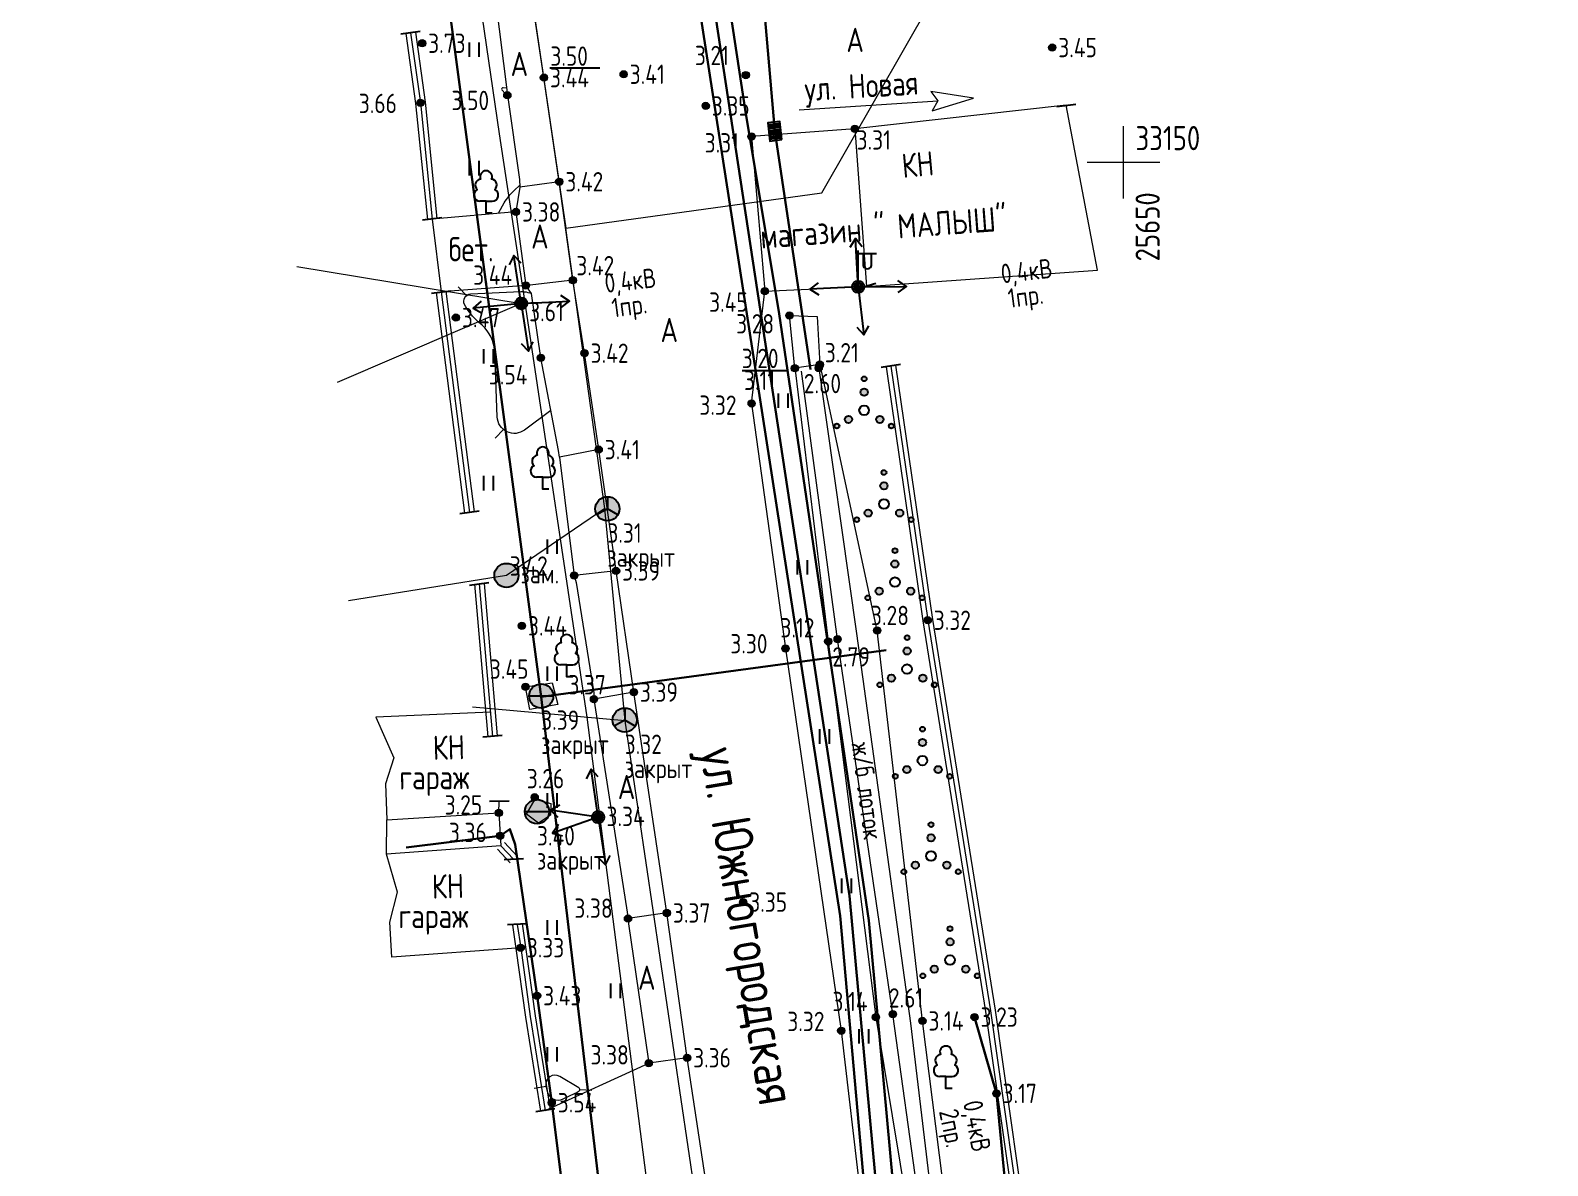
# Model space of a CAD drawing. Header units: metres. Extents: x 24337 to 25822, y 26642 to 34102.
# Drawn here: x 25604.8 to 25667.5, y 33108.5 to 33155.5 of the extents above; entities that cross this region are included whole.
import ezdxf

# ---------------------------------------------------------------- set-up
doc = ezdxf.new("R2010")
doc.units = ezdxf.units.M
doc.linetypes.add('g5_01_5x1_5', pattern=[3, 1.5, -1.5])
doc.linetypes.add('g5_02x1', pattern=[3, 2, -1])
for name, color, linetype in [('02_Сетка', 7, 'Continuous'), ('03_Здания и строения', 7, 'Continuous'), ('06_Инженерно-технические сооружения', 7, 'Continuous'), ('07_Объекты электропередачи', 7, 'Continuous'), ('10_Границы покрытий и угодий', 7, 'Continuous'), ('13_Растительность', 7, 'Continuous'), ('14_Ограждения', 7, 'Continuous'), ('17_Топонимика', 7, 'Continuous'), ('18_Зарамочное оформление', 7, 'Continuous'), ('19_Горизонтали', 7, 'Continuous'), ('30_Канализация', 7, 'Continuous'), ('30_Ливневка', 7, 'Continuous'), ('31_Водопровод', 7, 'Continuous'), ('33_Газопровод', 7, 'Continuous'), ('35_Телефон', 7, 'Continuous'), ('44_Крышки колодцев', 7, 'Continuous'), ('45_Номера колодцев', 7, 'Continuous'), ('61_Отметки высоты поверхности', 7, 'Continuous')]:
    doc.layers.add(name, color=color, linetype=linetype)
doc.styles.add('LIKE11', font='bm431.shx')
doc.styles.add('Line_GUGK', font='', dxfattribs={"height": 1})
doc.styles.get("Standard").update_dxf_attribs({"font": 'GOST_0.TTF', "height": 2})
doc.styles.get('Line_GUGK').set_extended_font_data('Bm431', italic=True)
doc.linetypes.add('g5_121_g', pattern='A,8,-0.6,["Г",Line_GUGK,S=2,R=0,X=0,Y=-1],-2.3,24', length=34.9)
doc.linetypes.add('g5_121_kl', pattern='A,8,-0.6,["Кл",Line_GUGK,S=2,R=0,X=0,Y=-1],-4.4,24', length=37)
doc.linetypes.add('g5_122_k', pattern='A,2,-2,3,-0.6,["К",Line_GUGK,S=2,R=0,X=0,Y=-1],-3,3,-2,8,-2,8,-2,6', length=41.6)
doc.linetypes.add('g5_122_kn', pattern='A,2,-2,3,-0.6,["Кн",Line_GUGK,S=2,R=0,X=0,Y=-1],-5,3,-2,8,-2,8,-2,6', length=43.6)
doc.linetypes.add('g5_122_v', pattern='A,2,-2,3,-0.6,["В",Line_GUGK,S=2,R=0,X=0,Y=-1],-2.8,3,-2,8,-2,8,-2,6', length=41.4)
doc.linetypes.add('g5_133_t', pattern='A,4,[27,GUGK_2005.shx,S=0.8,R=0,X=0,Y=0],4,-2', length=10)
doc.linetypes.add('g5_472', pattern='A,0,-8,[25,GUGK_2005.shx,S=0.8,R=0,X=0,Y=-0.4],0', length=8)

# ---------------------------------------------------------------- blocks, each defined once
blk = doc.blocks.new('g5_329_6')
at = {"color": 0, "linetype": 'ByBlock', "lineweight": 15}
blk.add_line((0, 0), (1, 0), dxfattribs=at)
blk = doc.blocks.new('g5_401')
at = {"color": 0, "flags": 128}
for points in [[(-0.4, 0), (-0.4, 1.2)], [(0.4, 0), (0.4, 1.2)]]:
    blk.add_lwpolyline(points, dxfattribs=at)
blk = doc.blocks.new('g5_330')
at = {"linetype": 'ByBlock'}
blk.add_hatch(color=0, dxfattribs=at).paths.add_polyline_path([(-0.3, 0, 1), (0.3, 0, 1)])
at = {"color": 0, "linetype": 'ByBlock', "lineweight": -2}
blk.add_circle((0, 0), 0.3, dxfattribs=at)
at = {"color": 0, "linetype": 'ByBlock', "lineweight": 15, "flags": 12}
for tag, p in [('number', (-7.62, -0.8)), ('z', (0.5, -0.8))]:
    blk.add_attdef(tag, p, '', height=1.6, dxfattribs=at)
blk = doc.blocks.new('g5_128a')
h = blk.add_hatch(color=255)
h.paths.add_polyline_path([(-0.325, 0.425), (-0.675, 0.425), (-0.675, -0.425), (-0.325, -0.425)])
h.paths.add_polyline_path([(0.175, 0.425), (-0.175, 0.425), (-0.175, -0.425), (0.175, -0.425)])
h.paths.add_polyline_path([(0.675, 0.425), (0.325, 0.425), (0.325, -0.425), (0.675, -0.425)])
at = {"color": 0, "flags": 128}
blk.add_lwpolyline([(-0.75, -0.5), (0.75, -0.5), (0.75, 0.5), (-0.75, 0.5)], close=True, dxfattribs=at)
for points in [[(-0.25, -0.5), (-0.25, 0.5)], [(0.25, -0.5), (0.25, 0.5)]]:
    blk.add_lwpolyline(points, dxfattribs=at)
blk = doc.blocks.new('g5_475_5')
at = {"color": 0, "flags": 128}
blk.add_lwpolyline([(0, -0.8), (0, 0.8)], dxfattribs=at)
blk = doc.blocks.new('g5_388_1')
at = {"color": 0, "flags": 128}
blk.add_lwpolyline([(0, 0.99), (0.51, 0.99, 0.798042), (0.73, 1.95, 0.636328), (0.46, 2.81, 0.533064), (0, 3.5, 0.533064), (-0.46, 2.81, 0.636328), (-0.73, 1.95, 0.798042), (-0.51, 0.99)], format="xyb", dxfattribs=at)
for points in [[(0, 0.99), (-0.51, 0.99)], [(0.5, 0), (0, 0), (0, 0.99)]]:
    blk.add_lwpolyline(points, dxfattribs=at)
at = {"style": 'LIKE11', "flags": 8}
for tag, p in [('Описание', (-14.19, 0.84)), ('Метрические данные', (1.49, 0.46))]:
    blk.add_attdef(tag, p, '', height=2, dxfattribs=at)
blk = doc.blocks.new('g5_395_2')
h = blk.add_hatch(color=0)
h.paths.add_polyline_path([(-1.6, -0.75, 1), (-1, -0.75, 1)])
h.paths.add_polyline_path([(-2.05, -1.3, 1), (-2.45, -1.3, 1)])
h.paths.add_polyline_path([(1.6, -0.75, 1), (1, -0.75, 1)])
h.paths.add_polyline_path([(2.05, -1.3, 1), (2.45, -1.3, 1)])
h.paths.add_polyline_path([(0.3, 1.5, 1), (-0.3, 1.5, 1)])
h.paths.add_polyline_path([(0.2, 2.6, 1), (-0.2, 2.6, 1)])
at = {"color": 0}
for centre, radius in [((0, 2.6), 0.2), ((0, 1.5), 0.3), ((0, 0), 0.4), ((-2.25, -1.3), 0.2), ((-1.3, -0.75), 0.3), ((1.3, -0.75), 0.3), ((2.25, -1.3), 0.2)]:
    blk.add_circle(centre, radius, dxfattribs=at)
blk = doc.blocks.new('g5_115_1')
at = {"color": 0, "flags": 128}
for points in [[(0, 0), (4, 0)], [(3.29, -0.5), (4, 0), (3.29, 0.5)]]:
    blk.add_lwpolyline(points, dxfattribs=at)
blk = doc.blocks.new('g5_106_1a')
h = blk.add_hatch(color=255)
edge = h.paths.add_edge_path()
edge.add_arc((0, 0), 0.425, 0, 360)
at = {"color": 0}
blk.add_circle((0, 0), 0.5, dxfattribs=at)
at = {"style": 'LIKE11', "flags": 8}
for tag, p in [('Отметка', (1, 0)), ('Высота опоры', (-7.75, -2.8))]:
    blk.add_attdef(tag, p, '', height=1.6, dxfattribs=at)
blk = doc.blocks.new('g5_117sv')
h = blk.add_hatch(color=255)
h.paths.add_polyline_path([(-0.08, 0.92, 0.390634), (-0.93, 0, 0.11106), (-0.84, -0.4), (-0.08, 0.04)])
h.paths.add_polyline_path([(0.07, 0.04), (0.84, -0.4, 0.11106), (0.92, 0, 0.390634), (0.07, 0.92)])
h.paths.add_polyline_path([(-0.76, -0.53, 0.524447), (0.76, -0.53), (0, -0.09)])
at = {"color": 0, "flags": 128}
for points in [[(0, 1), (0, 0)], [(0, 0), (-0.87, -0.5)], [(0.87, -0.5), (0, 0)]]:
    blk.add_lwpolyline(points, dxfattribs=at)
at = {"color": 0}
blk.add_circle((0, 0), 1, dxfattribs=at)
at = {"style": 'LIKE11', "flags": 8}
for tag, p in [('Номер', (0, 1.7)), ('Отметка кольца люка', (0, -2.8)), ('Отметка земли (возле него)', (0, -4.8)), ('Верх прокладки', (0, -6.8)), ('Низ прокладки', (0, -8.8))]:
    blk.add_attdef(tag, p, '', height=1.6, dxfattribs=at)
blk = doc.blocks.new('g5_117v')
h = blk.add_hatch(color=255)
h.paths.add_polyline_path([(-0.92, 0.07), (0.92, 0.07, 0.921954)])
h.paths.add_polyline_path([(0.92, -0.07), (-0.92, -0.07, 0.921954)])
at = {"color": 0}
blk.add_line((-1, 0), (1, 0), dxfattribs=at)
blk.add_circle((0, 0), 1, dxfattribs=at)
at = {"style": 'LIKE11', "flags": 8}
blk.add_attdef('Номер', (0, 1.7), '', height=1.6, dxfattribs=at)
at = {"layer": '45_Номера колодцев', "style": 'LIKE11', "flags": 8}
for tag, p in [('Отметка кольца люка', (0, -2.8)), ('Отметка земли (возле него)', (0, -4.8)), ('Верх прокладки', (0, -6.8)), ('Низ прокладки', (0, -8.8))]:
    blk.add_attdef(tag, p, '', height=1.6, dxfattribs=at)
blk = doc.blocks.new('g5_110_1c')
h = blk.add_hatch(color=255)
edge = h.paths.add_edge_path()
edge.add_arc((0, 0), 0.425, 0, 360)
edge = h.paths.add_edge_path(flags=16)
edge.add_arc((0, 0), 0.195, 0, 360)
h = blk.add_hatch(color=0)
edge = h.paths.add_edge_path()
edge.add_arc((0, 0), 0.12, 0, 360)
at = {"color": 0}
for p, q in [((0, 0.5), (0, 3)), ((0, 2.75), (1.5, 2.75))]:
    blk.add_line(p, q, dxfattribs=at)
at = {"color": 0, "flags": 128}
blk.add_lwpolyline([(0.4, 2.75), (0.4, 1.86, 1.040016), (1.1, 1.86), (1.1, 2.75)], format="xyb", dxfattribs=at)
at = {"color": 0}
for radius in [0.5, 0.12]:
    blk.add_circle((0, 0), radius, dxfattribs=at)
blk = doc.blocks.new('g5_118')
h = blk.add_hatch(color=255)
edge = h.paths.add_edge_path()
edge.add_arc((0, 0), 0.925, 0, 360)
at = {"color": 0}
blk.add_circle((0, 0), 1, dxfattribs=at)
at = {"style": 'LIKE11', "flags": 8}
for tag, p, height in [('Номер', (0, 1.7), 1.6), ('Текст', (1.17, -0.66), 2), ('Отметка кольца люка', (0, -2.8), 1.6), ('Отметка земли (возле него)', (0, -4.8), 1.6), ('Верх прокладки', (0, -6.8), 1.6), ('Низ прокладки', (0, -8.8), 1.6)]:
    blk.add_attdef(tag, p, '', height=height, dxfattribs=at)
blk = doc.blocks.new('g5_012')
at = {"color": 92, "linetype": 'ByBlock', "lineweight": -2}
for p, q in [((0, -3), (0, 3)), ((-3, 0), (3, 0))]:
    blk.add_line(p, q, dxfattribs=at)

msp = doc.modelspace()

# ---------------------------------------------------------------- linework, layer by layer
at = {"layer": '03_Здания и строения', "color": 7, "linetype": 'Continuous', "lineweight": 20, "ltscale": 0.5, "flags": 128}
for points in [[(25638.888, 33151.385), (25634.613, 33151.068), (25635.169, 33144.673), (25639.372, 33144.864), (25648.932, 33145.542), (25647.636, 33152.36), (25638.888, 33151.385)], [(25638.888, 33151.385), (25639.372, 33144.864)], [(25624.166, 33123.086), (25624.253, 33121.723), (25619.519, 33121.378), (25619.528, 33122.807), (25624.166, 33123.086)], [(25624.166, 33123.086), (25624.186, 33123.575)]]:
    msp.add_lwpolyline(points, dxfattribs=at)
at = {"layer": '03_Здания и строения', "color": 7, "linetype": 'Continuous', "lineweight": 20, "flags": 128}
for points in [[(25623.816, 33127.259), (25619.081, 33127.044)], [(25619.081, 33127.044), (25619.826, 33125.365), (25619.48, 33124.284), (25619.528, 33122.807)], [(25625.07, 33117.512), (25619.746, 33117.124), (25619.656, 33118.562), (25619.975, 33119.813), (25619.519, 33121.378)]]:
    msp.add_lwpolyline(points, dxfattribs=at)
at = {"layer": '06_Инженерно-технические сооружения', "color": 7, "linetype": 'Continuous', "lineweight": 20, "ltscale": 500, "flags": 128}
for points in [[(25636.182, 33143.664), (25637.335, 33143.626), (25637.444, 33141.632), (25636.406, 33141.479), (25636.182, 33143.664)], [(25636.418, 33141.399), (25637.79, 33130.182), (25639.761, 33114.641), (25641.434, 33104.478)], [(25642.948, 33104.569), (25641.685, 33114.484), (25639.816, 33130.635), (25637.463, 33141.572)], [(25625.268, 33128.306), (25626.368, 33128.474), (25626.601, 33127.566), (25625.449, 33127.361), (25625.268, 33128.306)], [(25625.662, 33123.661), (25626.315, 33123.479), (25626.301, 33123.001), (25625.808, 33122.667), (25625.312, 33123.042), (25625.662, 33123.661)]]:
    msp.add_lwpolyline(points, dxfattribs=at)
at = {"layer": '06_Инженерно-технические сооружения', "color": 92, "linetype": 'g5_02x1', "lineweight": 20, "ltscale": 500, "flags": 128}
for points in [[(25641.854, 33104.786), (25640.459, 33114.762), (25638.178, 33130.274), (25636.69, 33141.365)], [(25637.394, 33141.49), (25638.956, 33130.508), (25641.189, 33114.387), (25642.346, 33104.818)]]:
    msp.add_lwpolyline(points, dxfattribs=at)
at = {"layer": '10_Границы покрытий и угодий', "color": 7, "linetype": 'g5_01_5x1_5', "lineweight": 20, "ltscale": 500, "flags": 128}
for points in [[(25623.839, 33158.223), (25623.896, 33157.812), (25624.517, 33152.772), (25625.021, 33149.29), (25625.035, 33148.97)], [(25625.035, 33148.97), (25624.875, 33147.947)], [(25627.228, 33145.119), (25626.666, 33149.196)], [(25624.875, 33147.947), (25621.409, 33147.654)], [(25621.409, 33147.654), (25621.778, 33144.64)], [(25624.875, 33147.947), (25625.282, 33144.902)], [(25627.228, 33145.119), (25625.569, 33144.925), (25625.282, 33144.902)], [(25628.296, 33138.116), (25627.712, 33142.103), (25627.228, 33145.119)], [(25625.282, 33144.902), (25621.778, 33144.64)], [(25626.673, 33137.808), (25626.629, 33138.075), (25625.906, 33141.91), (25625.514, 33144.577), (25625.282, 33144.902)], [(25634.622, 33140.026), (25635.169, 33144.673)], [(25634.622, 33140.026), (25636.024, 33129.888), (25638.328, 33114.079), (25641.017, 33090.937)], [(25628.296, 33138.116), (25626.673, 33137.808)], [(25629.014, 33133.097), (25628.296, 33138.116)], [(25626.673, 33137.808), (25627.28, 33132.909)], [(25627.28, 33132.909), (25627.363, 33132.624), (25628.093, 33128.053), (25628.101, 33127.795)], [(25631.116, 33118.948), (25629.749, 33128.085)], [(25628.101, 33127.795), (25629.508, 33118.715)], [(25631.116, 33118.948), (25629.508, 33118.715)], [(25629.508, 33118.715), (25629.528, 33118.5), (25630.336, 33112.922), (25630.364, 33112.738)], [(25631.951, 33112.959), (25630.364, 33112.738)], [(25632.868, 33106.916), (25631.951, 33112.959)], [(25626.084, 33110.782), (25630.364, 33112.738)]]:
    msp.add_lwpolyline(points, dxfattribs=at)
at = {"layer": '10_Границы покрытий и угодий', "color": 7, "linetype": 'Continuous', "lineweight": 20, "ltscale": 500, "flags": 128}
for points in [[(25626.666, 33149.196), (25626.031, 33153.501), (25625.305, 33158.312)], [(25626.666, 33149.196), (25625.035, 33148.97)], [(25629.014, 33133.097), (25627.28, 33132.909)], [(25629.749, 33128.085), (25629.014, 33133.097)], [(25629.749, 33128.085), (25628.101, 33127.795)], [(25631.951, 33112.959), (25631.116, 33118.948)]]:
    msp.add_lwpolyline(points, dxfattribs=at)
at = {"layer": '14_Ограждения', "color": 7, "linetype": 'Continuous', "lineweight": 20, "ltscale": 0.5, "flags": 128}
for points in [[(25620.317, 33155.323), (25620.722, 33152.438), (25621.21, 33147.634)], [(25620.713, 33155.379), (25621.12, 33152.486), (25621.608, 33147.674)], [(25621.58, 33144.615), (25622.751, 33135.493)], [(25621.976, 33144.665), (25623.147, 33135.543)], [(25640.182, 33141.544), (25641.707, 33131.027), (25644.3, 33114.87), (25645.832, 33104.085)], [(25640.578, 33141.602), (25642.102, 33131.087), (25644.696, 33114.93), (25646.228, 33104.141)], [(25623.154, 33132.545), (25623.704, 33126.238)], [(25623.552, 33132.579), (25624.103, 33126.273)], [(25624.399, 33121.86), (25624.928, 33121.3)], [(25624.108, 33121.586), (25624.638, 33121.026)], [(25624.728, 33118.446), (25624.872, 33117.483), (25625.269, 33114.64), (25625.886, 33110.751)], [(25625.124, 33118.506), (25625.268, 33117.54), (25625.665, 33114.7), (25626.282, 33110.813)]]:
    msp.add_lwpolyline(points, dxfattribs=at)
at = {"layer": '14_Ограждения', "color": 7, "linetype": 'g5_472', "lineweight": 20, "ltscale": 0.5, "flags": 128}
for points in [[(25620.515, 33155.351), (25620.921, 33152.462), (25621.409, 33147.654)], [(25621.778, 33144.64), (25622.949, 33135.518)], [(25640.38, 33141.573), (25641.904, 33131.057), (25644.498, 33114.9), (25646.03, 33104.113)], [(25623.353, 33132.562), (25623.903, 33126.255)], [(25624.253, 33121.723), (25624.783, 33121.163)], [(25624.926, 33118.476), (25625.07, 33117.512), (25625.467, 33114.67), (25626.084, 33110.782)]]:
    msp.add_lwpolyline(points, dxfattribs=at)
at = {"layer": '18_Зарамочное оформление', "color": 7, "linetype": 'Continuous', "lineweight": 20, "ltscale": 0.5, "flags": 128}
msp.add_lwpolyline([(25636.594, 33152.169), (25642.324, 33152.549), (25642.092, 33152.126), (25643.795, 33152.656), (25642.034, 33152.935), (25642.324, 33152.549)], dxfattribs=at)
at = {"layer": '19_Горизонтали', "color": 32, "linetype": 'Continuous', "lineweight": 20, "ltscale": 0.5, "elevation": 3.5, "flags": 128}
for points in [[(25624.481, 33153.062), (25624.343, 33153.082, 0.688348), (25624.294, 33152.994), (25624.423, 33152.841, -0.322646), (25624.427, 33152.79), (25624.427, 33152.79, 0.349855), (25624.433, 33152.741), (25624.536, 33152.639)], [(25624.159, 33147.919), (25624.391, 33148.318, -0.071679), (25624.793, 33148.828), (25625.031, 33149.054)], [(25626.316, 33139.735), (25625.233, 33138.925, -0.604455), (25624.098, 33139.466), (25623.995, 33142.164, 0.205972), (25623.471, 33143.264), (25623.326, 33143.391, -0.090085), (25622.75, 33144.117), (25622.75, 33144.117, -0.551458), (25622.998, 33144.554), (25625.07, 33144.651, -0.074647), (25625.365, 33144.62), (25625.51, 33144.583), (25625.51, 33144.583)]]:
    msp.add_lwpolyline(points, format="xyb", dxfattribs=at)
msp.add_lwpolyline([(25627.488, 33111.595, 0.52672), (25627.481, 33111.71), (25626.685, 33112.187, 0.640286), (25626.115, 33111.797), (25626.146, 33111.614, 0.497576), (25626.83, 33111.258), (25627.316, 33111.489, 0.054834), (25627.488, 33111.595)], format="xyb", close=True, dxfattribs=at)
at = {"layer": '30_Канализация', "color": 22, "linetype": 'g5_122_kn', "lineweight": 30, "ltscale": 500, "flags": 128}
for points in [[(25618.479, 33250), (25619.275, 33243.832), (25625.923, 33198.621), (25638.286, 33118.836), (25640.428, 33094.629), (25648.28, 33029.318), (25653.356, 33000), (25653.685, 32998.097), (25654.95, 32989.254), (25662.589, 32972.81), (25670.006, 32933.033), (25672.687, 32915.129)], [(25619.436, 33250), (25623.645, 33219.456), (25625.761, 33204.433), (25638.675, 33119.656), (25640.936, 33095.043), (25648.725, 33029.478), (25654.14, 33000), (25654.49, 32998.097), (25655.743, 32989.471), (25663.334, 32973.095), (25666.713, 32955.008), (25668.957, 32942.994), (25669.329, 32941.006), (25670.066, 32937.059), (25670.639, 32933.99), (25671.261, 32930.045), (25671.906, 32925.743), (25672.649, 32920.784), (25673.26, 32916.703), (25673.48, 32915.238)]]:
    msp.add_lwpolyline(points, dxfattribs=at)
at = {"layer": '30_Канализация', "color": 12, "linetype": 'g5_122_k', "lineweight": 30, "ltscale": 500, "flags": 128}
msp.add_lwpolyline([(25621.695, 33234.582), (25627.04, 33200.571), (25629.546, 33183.742), (25632.475, 33164.532), (25634.358, 33152.184), (25635.755, 33143.736), (25639.475, 33118.633), (25641.604, 33095.362), (25643.358, 33080.727), (25646.036, 33058.388), (25649.451, 33029.896), (25649.768, 33027.012)], dxfattribs=at)
at = {"layer": '30_Ливневка', "color": 42, "linetype": 'g5_121_kl', "lineweight": 30, "ltscale": 500, "flags": 128}
msp.add_lwpolyline([(25632.575, 33185.937), (25635.576, 33151.282), (25637.061, 33141.431)], dxfattribs=at)
at = {"layer": '31_Водопровод', "color": 94, "linetype": 'g5_122_v', "lineweight": 30, "ltscale": 500, "flags": 128}
for points in [[(25616.327, 33199.96), (25618.482, 33183.7), (25620.699, 33166.972), (25625.923, 33127.887), (25640.189, 33129.818)], [(25625.923, 33127.887), (25630.453, 33089.673), (25634.662, 33062.828), (25636.152, 33048.151), (25638.162, 33027.327), (25640.232, 33016.125), (25666.577, 33019.457)]]:
    msp.add_lwpolyline(points, dxfattribs=at)
at = {"layer": '31_Водопровод', "color": 94, "linetype": 'Continuous', "lineweight": 20, "ltscale": 500, "flags": 128}
for points in [[(25625.268, 33128.306), (25626.368, 33128.474), (25626.601, 33127.566), (25625.449, 33127.361), (25625.268, 33128.306)], [(25625.662, 33123.661), (25626.315, 33123.479), (25626.301, 33123.001), (25625.808, 33122.667), (25625.312, 33123.042), (25625.662, 33123.661)]]:
    msp.add_lwpolyline(points, dxfattribs=at)
at = {"layer": '33_Газопровод', "color": 132, "linetype": 'g5_121_g', "lineweight": 30, "ltscale": 500, "flags": 128}
for points in [[(25620.326, 33121.652), (25624.221, 33122.144), (25624.622, 33122.417), (25624.844, 33121.785), (25625.746, 33115.527), (25626.351, 33111.101), (25627.03, 33105.673), (25627.858, 33099.669), (25628.499, 33094.696), (25628.952, 33091.563), (25630.211, 33085.665), (25630.879, 33079.781), (25631.001, 33076.835), (25629.986, 33076.616), (25632.264, 33067.705), (25632.848, 33061.922), (25633.79, 33055.355), (25634.536, 33049.069), (25635.325, 33043.452), (25636.219, 33037.172), (25636.703, 33032.246), (25637.079, 33031.727), (25637.667, 33027.481), (25638.636, 33023.103), (25639.081, 33018.363), (25640.088, 33012.176), (25640.422, 33007.757), (25640.263, 33005.127)], [(25643.842, 33114.642), (25644.75, 33111.483), (25646.008, 33098.473), (25646.727, 33093.521), (25648.022, 33084.561), (25650.846, 33067.166), (25651.726, 33059.754), (25652.526, 33054.334)]]:
    msp.add_lwpolyline(points, dxfattribs=at)
at = {"layer": '35_Телефон', "color": 6, "linetype": 'g5_133_t', "lineweight": 20, "ltscale": 500, "flags": 128}
for points in [[(25602.106, 33218.026), (25610.235, 33206.101), (25620.319, 33192.067), (25626.932, 33147.282), (25637.52, 33148.736), (25643.188, 33158.657)], [(25613.553, 33206.134), (25618.038, 33193.192), (25624.18, 33151.179), (25625.226, 33144.28), (25627.81, 33127.044), (25631.197, 33100.705), (25634.84, 33072.255), (25637.441, 33053.992), (25640.223, 33031.545), (25640.757, 33027.285), (25654.173, 33035.09), (25655.111, 33038.119)], [(25637.1, 33072.581), (25632.866, 33103.4), (25629.392, 33126.901), (25628.556, 33135.682), (25626.932, 33147.282)], [(25615.804, 33145.686), (25625.094, 33144.164), (25617.482, 33140.897)], [(25628.556, 33135.682), (25624.48, 33132.911), (25617.951, 33131.861)], [(25629.392, 33126.901), (25623.08, 33127.457)]]:
    msp.add_lwpolyline(points, dxfattribs=at)
at = {"layer": '61_Отметки высоты поверхности', "flags": 128}
for points in [[(25626.274, 33153.908), (25628.349, 33153.908)], [(25634.228, 33141.393), (25636.128, 33141.389)]]:
    msp.add_lwpolyline(points, dxfattribs=at)

# ---------------------------------------------------------------- block references
at = {"layer": '02_Сетка', "color": 92, "linetype": 'Continuous', "lineweight": 15, "ltscale": 0.5, "xscale": 0.5, "yscale": 0.5}
msp.add_blockref('g5_012', (25650, 33150), dxfattribs=at)
at = {"layer": '06_Инженерно-технические сооружения', "color": 7, "linetype": 'Continuous', "lineweight": 20, "xscale": 0.5, "yscale": 0.5, "zscale": 0.5, "rotation": 96.63024471672796}
msp.add_blockref('g5_128a', (25635.576, 33151.282, 3.336), dxfattribs=at)
at = {"layer": '07_Объекты электропередачи', "color": 7, "linetype": 'Continuous', "lineweight": 20}
for p, xscale, yscale, zscale, rotation in [((25639.03, 33144.848, 3.197), 0.4999999999999999, 0.4999999999999999, 0.4999999999999999, 93.22574375512428), ((25625.094, 33144.164, 3.613), 0.4999999999999999, 0.4999999999999999, 0.4999999999999999, 98.75239815222925), ((25639.03, 33144.848, 3.197), 0.5, 0.5, 0.5, 182.8118299657105), ((25639.03, 33144.848, 3.197), 0.5, 0.5, 0.5, 0.3441363866080215), ((25625.094, 33144.164, 3.613), 0.5, 0.5, 0.5, 185.4979111398447), ((25625.094, 33144.164, 3.613), 0.5, 0.5, 0.5, 2.811834561707689), ((25639.03, 33144.848, 3.197), 0.5, 0.5, 0.5, 276.4810579036437), ((25625.094, 33144.164, 3.613), 0.5, 0.5, 0.5, 278.5105803136213), ((25628.274, 33122.913, 3.345), 0.4999999999999999, 0.4999999999999999, 0.4999999999999999, 98.51059579523249), ((25628.274, 33122.913, 3.345), 0.5, 0.5, 0.5, 171.5672212332268), ((25628.274, 33122.913, 3.345), 0.5, 0.5, 0.5, 199.2267416357321), ((25628.274, 33122.913, 3.345), 0.4999999999999999, 0.4999999999999999, 0.4999999999999999, 278.5663146572486)]:
    msp.add_blockref('g5_115_1', p, dxfattribs=dict(at, xscale=xscale, yscale=yscale, zscale=zscale, rotation=rotation))
at = {"layer": '07_Объекты электропередачи', "color": 7, "linetype": 'Continuous', "lineweight": 20, "xscale": 0.5, "yscale": 0.5, "zscale": 0.5}
for name, p in [('g5_110_1c', (25639.03, 33144.848, 3.197)), ('g5_106_1a', (25625.094, 33144.164, 3.613)), ('g5_106_1a', (25628.274, 33122.913, 3.345))]:
    msp.add_blockref(name, p, dxfattribs=at)
at = {"layer": '13_Растительность', "color": 92, "linetype": 'Continuous', "lineweight": 20, "ltscale": 0.5, "xscale": 0.5, "yscale": 0.5}
for p in [(25623.15, 33154.36), (25623.15, 33149.46), (25623.75, 33141.675), (25623.75, 33136.425), (25626.375, 33133.8), (25626.375, 33128.55), (25626.375, 33123.3), (25626.375, 33118.05), (25629, 33115.425), (25626.375, 33112.8)]:
    msp.add_blockref('g5_401', p, dxfattribs=at)
at = {"layer": '13_Растительность', "color": 92, "linetype": 'Continuous', "lineweight": 20, "xscale": 0.5, "yscale": 0.5, "zscale": 0.5}
for name, p in [('g5_388_1', (25623.638, 33147.899, 3.586)), ('g5_395_2', (25639.274, 33139.741)), ('g5_401', (25635.931, 33139.841)), ('g5_388_1', (25625.985, 33136.474, 3.39)), ('g5_395_2', (25640.094, 33135.868)), ('g5_395_2', (25640.549, 33132.634)), ('g5_401', (25636.725, 33132.947)), ('g5_388_1', (25626.971, 33128.718, 3.428)), ('g5_395_2', (25641.051, 33129.035)), ('g5_401', (25637.648, 33125.951)), ('g5_395_2', (25641.688, 33125.253)), ('g5_395_2', (25642.042, 33121.305)), ('g5_401', (25638.545, 33119.775)), ('g5_395_2', (25642.827, 33117)), ('g5_401', (25639.262, 33113.548)), ('g5_388_1', (25642.659, 33111.693, 3.254))]:
    msp.add_blockref(name, p, dxfattribs=at)
at = {"layer": '14_Ограждения', "color": 7, "linetype": 'Continuous', "lineweight": 20}
for p, xscale, yscale, zscale, rotation in [((25620.515, 33155.351, 3.569), 0.5, 0.5, 0.5, 97.99956104153212), ((25647.636, 33152.36, 3.443), 0.5, 0.5, 0.5, 276.981058714111), ((25621.409, 33147.654, 3.517), 0.5, 0.5, 0.5, 96.97990942109762), ((25639.372, 33144.864, 3.454), 0.5, 0.5, 0.5, 107.033975200113), ((25621.778, 33144.64, 3.467), 0.5, 0.5, 0.5, 276.9799112423304), ((25640.38, 33141.573, 3.384), 0.5, 0.5, 0.5, 98.24621283283962), ((25622.949, 33135.518, 3.474), 0.5, 0.5, 0.5, 97.78246347876325), ((25623.353, 33132.562, 3.395), 0.4999999999999999, 0.4999999999999999, 0.4999999999999999, 277.7824652999961), ((25623.903, 33126.255, 3.315), 0.5, 0.5, 0.5, 95.29558477177247), ((25624.186, 33123.575, 3.275), 0.5, 0.5, 0.5, 270.9633852052973), ((25624.783, 33121.163, 3.275), 0.5, 0.5, 0.5, 93.04636249695221), ((25624.926, 33118.476, 3.161), 0.5, 0.5, 0.5, 93.04636249695221), ((25626.084, 33110.782, 3.425), 0.5, 0.5, 0.5, 99.0172660580532)]:
    msp.add_blockref('g5_475_5', p, dxfattribs=dict(at, xscale=xscale, yscale=yscale, zscale=zscale, rotation=rotation))
at = {"layer": '19_Горизонтали', "color": 32, "linetype": 'Continuous', "lineweight": 20}
for p, xscale, yscale, zscale, rotation in [((25622.822, 33144.485, 3.5), 0.5, 0.5, 0.5, 133.0833809586254), ((25624.359, 33138.945, 3.5), 0.5, 0.5, 0.5, 225.8069282248353), ((25626.118, 33111.778, 3.5), 0.5, 0.5, 0.5, 189.5981420004951), ((25627.515, 33111.643, 3.5), 0.4999999999999999, 0.4999999999999999, 0.4999999999999999, 357.9682199851306)]:
    msp.add_blockref('g5_329_6', p, dxfattribs=dict(at, xscale=xscale, yscale=yscale, zscale=zscale, rotation=rotation))
at = {"layer": '44_Крышки колодцев', "color": 7, "linetype": 'Continuous', "lineweight": 20, "xscale": 0.5, "yscale": 0.5, "zscale": 0.5}
for name, p in [('g5_117sv', (25628.655, 33135.667, 3.312)), ('g5_118', (25624.48, 33132.911)), ('g5_117v', (25625.917, 33127.924, 3.39)), ('g5_117sv', (25629.372, 33126.927, 3.324)), ('g5_117v', (25625.744, 33123.14, 3.404))]:
    msp.add_blockref(name, p, dxfattribs=at)
at = {"layer": '61_Отметки высоты поверхности', "color": 7, "linetype": 'Continuous', "lineweight": 20, "xscale": 0.5, "yscale": 0.5, "zscale": 0.5}
for p in [(25620.992, 33154.923, 3.734), (25647.054, 33154.745, 3.449), (25629.327, 33153.64, 3.407), (25634.38, 33153.608, 3.214), (25626.031, 33153.501, 3.436), (25620.921, 33152.462, 3.663), (25624.517, 33152.772, 3.495), (25632.723, 33152.332, 3.354), (25634.613, 33151.068, 3.31), (25638.888, 33151.385, 3.309), (25626.666, 33149.196, 3.417), (25624.875, 33147.947, 3.382), (25625.282, 33144.902, 3.444), (25627.228, 33145.119, 3.418), (25635.169, 33144.673, 3.451), (25622.39, 33143.575, 3.469), (25636.182, 33143.664, 3.28), (25625.906, 33141.91, 3.538), (25627.712, 33142.103, 3.423), (25636.406, 33141.479, 3.2), (25637.394, 33141.49, 2.601), (25637.444, 33141.632, 3.208), (25634.622, 33140.026, 3.318), (25628.296, 33138.116, 3.41), (25627.28, 33132.909, 3.417), (25629.014, 33133.097, 3.386), (25641.904, 33131.057, 3.324), (25625.12, 33130.824, 3.437), (25639.816, 33130.635, 3.277), (25636.024, 33129.888, 3.296), (25637.79, 33130.182, 3.119), (25638.178, 33130.274, 2.794), (25625.268, 33128.306, 3.447), (25629.749, 33128.085, 3.386), (25628.101, 33127.795, 3.371), (25625.649, 33123.735, 3.26), (25624.166, 33123.086, 3.247), (25624.221, 33122.144, 3.356), (25634.273, 33119.397, 3.351), (25629.508, 33118.715, 3.375), (25631.116, 33118.948, 3.372), (25625.07, 33117.512, 3.326), (25625.746, 33115.527, 3.433), (25640.459, 33114.762, 2.609), (25638.328, 33114.079, 3.317), (25639.761, 33114.641, 3.141), (25641.685, 33114.484, 3.137), (25643.842, 33114.642, 3.234), (25631.951, 33112.959, 3.364), (25630.364, 33112.738, 3.377), (25626.351, 33111.101, 3.544), (25644.75, 33111.483, 3.168)]:
    msp.add_blockref('g5_330', p, dxfattribs=at)

# ---------------------------------------------------------------- texts
at = {"layer": '02_Сетка', "color": 7, "linetype": 'Continuous', "lineweight": 15}
msp.add_text('33150', height=1, dxfattribs=at).set_placement((25650.5, 33150.5))
msp.add_text('25650', height=1, rotation=90, dxfattribs=at).set_placement((25651.5, 33145.9))
at = {"layer": '03_Здания и строения', "color": 7, "linetype": 'Continuous', "lineweight": 15}
for s, rotation, p in [('КН', 5.19359, (25640.876, 33149.351)), ('магазин " МАЛЫШ"', 4.25782, (25635.017, 33146.424)), ('КН', 1.28183, (25621.443, 33125.281)), ('гараж', 0.34607, (25620.05, 33124.057)), ('КН', 1.28183, (25621.405, 33119.541)), ('гараж', 0.34607, (25620.012, 33118.318))]:
    msp.add_text(s, height=1, rotation=rotation, dxfattribs=at).set_placement(p)
at = {"layer": '06_Инженерно-технические сооружения', "color": 7, "linetype": 'Continuous', "lineweight": 15}
msp.add_text('ж/б лоток', height=0.8, rotation=277.40343, dxfattribs=at).set_placement((25638.742, 33125.953))
at = {"layer": '07_Объекты электропередачи', "color": 7, "linetype": 'Continuous', "lineweight": 15}
for s, rotation, p in [('0,4кВ', 6.6509, (25628.588, 33144.591)), ('0,4кВ', 6.6509, (25644.977, 33144.984)), ('1пр.', 7.43484, (25628.888, 33143.574)), ('1пр.', 7.43484, (25645.277, 33143.967)), ('0,4кВ', 280.39314, (25643.361, 33111.115)), ('2пр.', 281.17709, (25642.366, 33110.749))]:
    msp.add_text(s, height=0.8, rotation=rotation, dxfattribs=at).set_placement(p)
at = {"layer": '10_Границы покрытий и угодий', "color": 7, "linetype": 'Continuous', "lineweight": 15}
for s, p in [('А', (25638.541, 33154.563)), ('А', (25624.653, 33153.569)), ('бет.', (25622.095, 33145.901)), ('А', (25625.501, 33146.43)), ('А', (25630.853, 33142.565)), ('А', (25629.086, 33123.658)), ('А', (25629.923, 33115.77))]:
    msp.add_text(s, height=1, dxfattribs=at).set_placement(p)
at = {"layer": '17_Топонимика', "color": 7, "linetype": 'Continuous', "lineweight": 15}
msp.add_text('ул. Южногородская', height=1.6, rotation=279.57486, dxfattribs=at).set_placement((25632.461, 33125.658))
at = {"layer": '18_Зарамочное оформление', "color": 7, "linetype": 'Continuous', "lineweight": 15}
msp.add_text('ул. Новая', height=1, rotation=3.41382, dxfattribs=at).set_placement((25636.838, 33152.523))
at = {"layer": '45_Номера колодцев', "color": 7, "linetype": 'Continuous', "lineweight": 15, "ltscale": 0.5}
for s, p in [('3.31', (25628.655, 33134.267)), ('закрыт', (25628.655, 33133.267)), ('зам.', (25625.066, 33132.581)), ('3.39', (25625.917, 33126.524)), ('закрыт', (25625.917, 33125.524)), ('3.32', (25629.372, 33125.527)), ('закрыт', (25629.372, 33124.527)), ('3.40', (25625.744, 33121.74)), ('закрыт', (25625.744, 33120.74))]:
    msp.add_text(s, height=0.8, dxfattribs=at).set_placement(p)
at = {"layer": '61_Отметки высоты поверхности', "color": 7, "linetype": 'Continuous', "lineweight": 15, "ltscale": 0.5}
for s, p in [('3.73', (25621.242, 33154.523)), ('3.45', (25647.304, 33154.345)), ('3.50', (25626.297, 33153.991)), ('3.21', (25632.276, 33154.018)), ('3.44', (25626.281, 33153.101)), ('3.41', (25629.577, 33153.24)), ('3.66', (25618.373, 33152.036)), ('3.50', (25622.208, 33152.159)), ('3.35', (25632.973, 33151.932)), ('3.31', (25638.963, 33150.525)), ('3.31', (25632.679, 33150.403)), ('3.42', (25626.916, 33148.796)), ('3.38', (25625.125, 33147.547)), ('3.44', (25623.106, 33144.931)), ('3.42', (25627.371, 33145.325)), ('3.45', (25632.863, 33143.816)), ('3.47', (25622.64, 33143.175)), ('3.61', (25625.419, 33143.425)), ('3.28', (25633.981, 33142.92)), ('3.42', (25627.962, 33141.703)), ('3.21', (25637.647, 33141.725)), ('3.20', (25634.212, 33141.487)), ('3.54', (25623.75, 33140.812)), ('3.11', (25634.305, 33140.58)), ('2.60', (25636.781, 33140.448)), ('3.32', (25632.459, 33139.553)), ('3.41', (25628.546, 33137.716)), ('3.42', (25624.619, 33132.9)), ('3.39', (25629.264, 33132.697)), ('3.44', (25625.37, 33130.424)), ('3.12', (25635.811, 33130.346)), ('3.28', (25639.558, 33130.854)), ('3.32', (25642.154, 33130.657)), ('3.30', (25633.74, 33129.687)), ('2.79', (25637.957, 33129.142)), ('3.45', (25623.793, 33128.634)), ('3.37', (25627.044, 33127.989)), ('3.39', (25629.999, 33127.685)), ('3.26', (25625.321, 33124.104)), ('3.25', (25621.926, 33123.019)), ('3.34', (25628.62, 33122.544)), ('3.36', (25622.101, 33121.88)), ('3.38', (25627.29, 33118.746)), ('3.37', (25631.366, 33118.548)), ('3.35', (25634.523, 33118.997)), ('3.33', (25625.32, 33117.112)), ('3.43', (25625.996, 33115.127)), ('3.14', (25637.965, 33114.886)), ('2.61', (25640.298, 33115.036)), ('3.32', (25636.097, 33114.062)), ('3.14', (25641.935, 33114.084)), ('3.23', (25644.092, 33114.242)), ('3.38', (25627.959, 33112.68)), ('3.36', (25632.201, 33112.559)), ('3.17', (25645, 33111.083)), ('3.54', (25626.601, 33110.701))]:
    msp.add_text(s, height=0.8, dxfattribs=at).set_placement(p)

doc.saveas('drawing.dxf')
